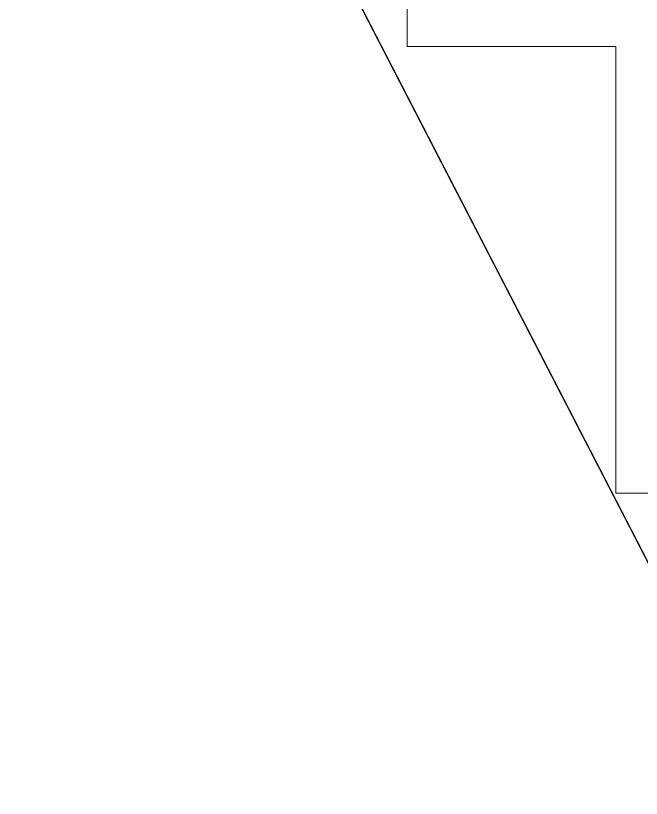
# Model space of a CAD drawing. Header units: metres. Extents: x 2267204 to 2267561, y 3771 to 3959.
# Drawn here: x 2267204.1 to 2267251.3, y 3831.3 to 3890.2 of the extents above; entities that cross this region are included whole.
import ezdxf

# ---------------------------------------------------------------- set-up
doc = ezdxf.new("R2010")
doc.units = ezdxf.units.M
doc.header["$LTSCALE"] = 3.5
doc.header["$MEASUREMENT"] = 0
doc.layers.add('BLK_1_FIRE_TENDER_MOVEMENT', color=161, linetype='CONTINUOUS', lineweight=0)
doc.layers.add('BLK_1_LVL_0_REAR_SETBACK', color=11, linetype='CONTINUOUS')
doc.layers.add('PLOT_BOUNDARY', color=70, linetype='CONTINUOUS')

msp = doc.modelspace()

# ---------------------------------------------------------------- linework, layer by layer
at = {"layer": 'BLK_1_FIRE_TENDER_MOVEMENT'}
msp.add_lwpolyline([(2267249.39132, 3854.25074), (2267255.39132, 3854.25074), (2267255.39132, 3893.89967), (2267233.67366, 3893.89967), (2267233.67365, 3887.89967), (2267249.39132, 3887.89967)], close=True, dxfattribs=at)
at = {"layer": 'BLK_1_LVL_0_REAR_SETBACK'}
msp.add_lwpolyline([(2267205.94924, 3937.83233), (2267233.67365, 3937.83233), (2267233.67365, 3937.83233), (2267233.67365, 3937.83233), (2267233.67365, 3937.83233), (2267233.67365, 3937.83233), (2267233.67365, 3937.83233), (2267233.67365, 3937.83233), (2267233.67365, 3894.00511), (2267255.39132, 3894.00511), (2267255.39132, 3848.67562), (2267252.01454, 3848.67562)], close=True, dxfattribs=at)
at = {"layer": 'PLOT_BOUNDARY', "linetype": 'ByBlock'}
msp.add_lwpolyline([(2267292.32526, 3770.65655), (2267292.32526, 3948.27063), (2267235.17779, 3941.22826), (2267204.14666, 3941.32112), (2267292.32526, 3770.65655)], close=True, dxfattribs=at)

doc.saveas('drawing.dxf')
